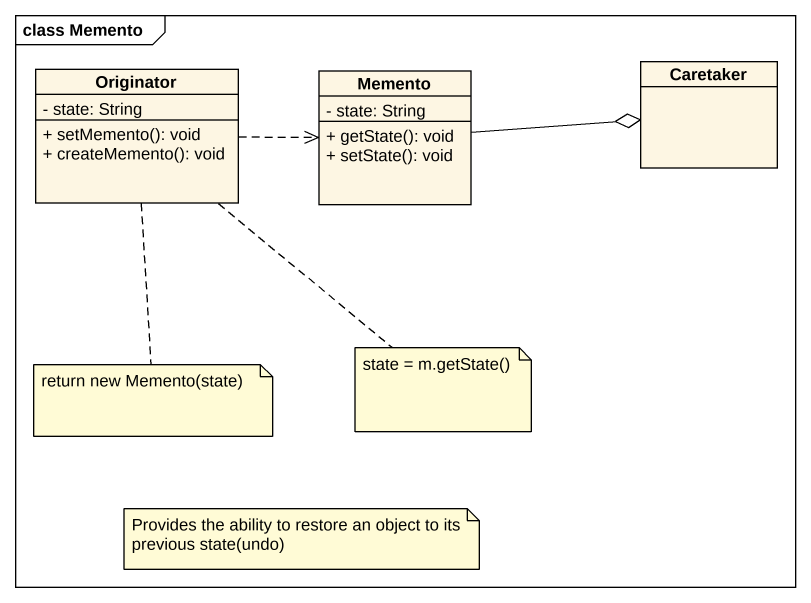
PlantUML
@startuml
mainframe class Memento
hide circle
hide empty members
skinparam classAttributeIconSize 0
class Originator {
  - state: String
  + setMemento(): void
  + createMemento(): void
}
class Memento {
  - state: String
  + getState(): void
  + setState(): void
}
class Caretaker
Originator .right.> Memento
Memento -right-o Caretaker
note bottom of Originator : return new Memento(state)
note bottom of Originator : state = m.getState()
note as N3
  Provides the ability to restore an object to its previous state(undo)
end note
@enduml
